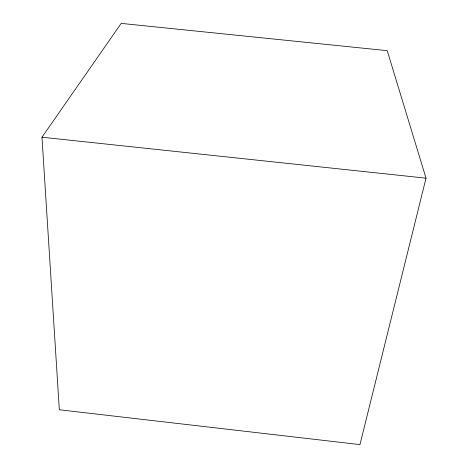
<?xml version="1.0" encoding="UTF-8"?>
<svg xmlns="http://www.w3.org/2000/svg" width="468" height="468" viewBox="0 0 468 468"><rect width="100%" height="100%" fill="white"/><g stroke="black" fill="none" stroke-linecap="round" stroke-linejoin="round"><path stroke-width="0.7" d="M426.02 178.173L359.962 444.6L59.331 409.763L41.98 137.218L121.183 23.4L387.223 50.661L426.02 178.173L41.98 137.218"/></g></svg>
